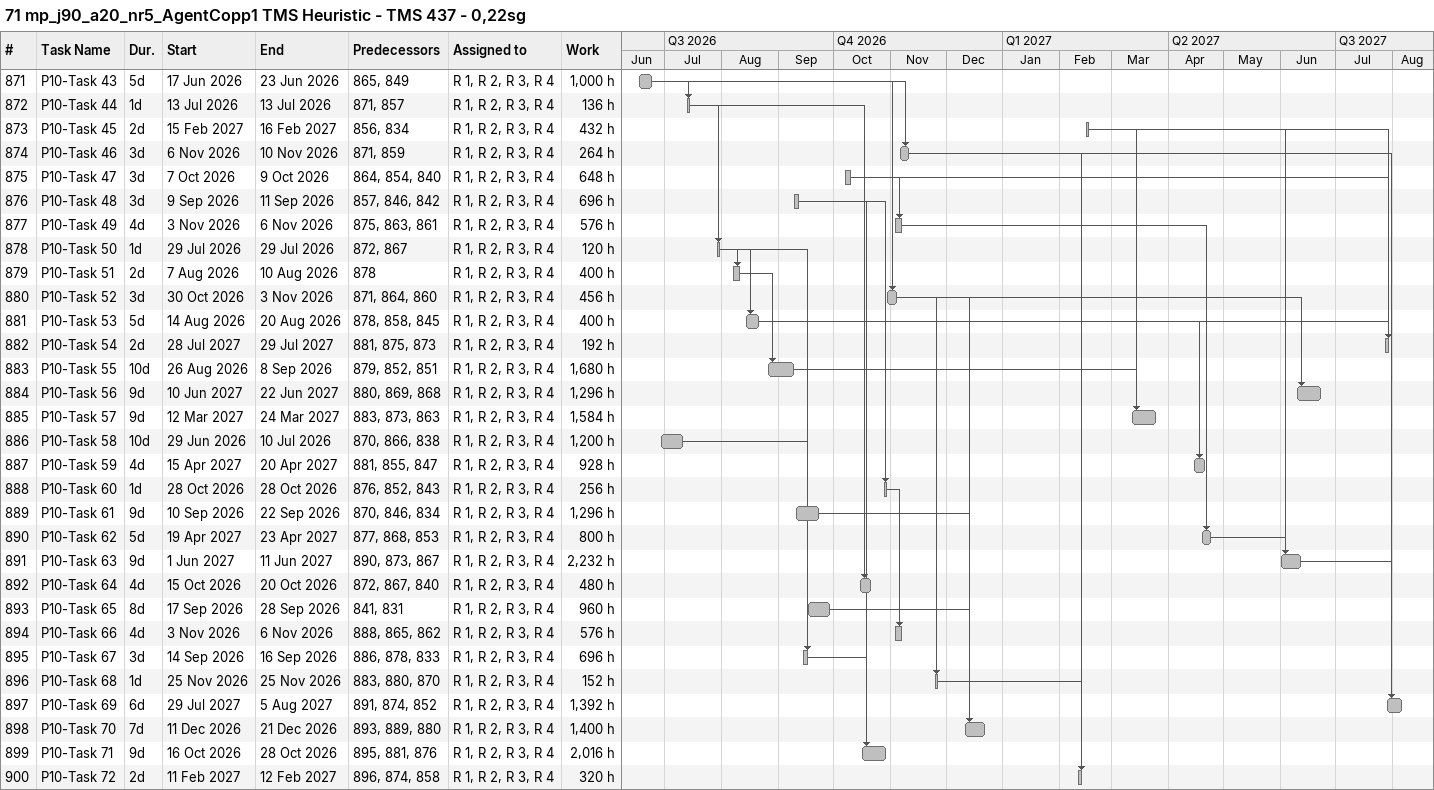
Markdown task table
71 mp_j90_a20_nr5_AgentCopp1 TMS Heuristic - TMS 437 - 0,22sg

| ID | Task | Duration | Start | Finish | Predecessors | Resources | Work (h) |
|---|---|---|---|---|---|---|---|
| 871 | P10-Task 43 | 5d | 2026-06-17 | 2026-06-23 | 865, 849 | R 1, R 2, R 3, R 4 | 1000 |
| 872 | P10-Task 44 | 1d | 2026-07-13 | 2026-07-13 | 871, 857 | R 1, R 2, R 3, R 4 | 136 |
| 873 | P10-Task 45 | 2d | 2027-02-15 | 2027-02-16 | 856, 834 | R 1, R 2, R 3, R 4 | 432 |
| 874 | P10-Task 46 | 3d | 2026-11-06 | 2026-11-10 | 871, 859 | R 1, R 2, R 3, R 4 | 264 |
| 875 | P10-Task 47 | 3d | 2026-10-07 | 2026-10-09 | 864, 854, 840 | R 1, R 2, R 3, R 4 | 648 |
| 876 | P10-Task 48 | 3d | 2026-09-09 | 2026-09-11 | 857, 846, 842 | R 1, R 2, R 3, R 4 | 696 |
| 877 | P10-Task 49 | 4d | 2026-11-03 | 2026-11-06 | 875, 863, 861 | R 1, R 2, R 3, R 4 | 576 |
| 878 | P10-Task 50 | 1d | 2026-07-29 | 2026-07-29 | 872, 867 | R 1, R 2, R 3, R 4 | 120 |
| 879 | P10-Task 51 | 2d | 2026-08-07 | 2026-08-10 | 878 | R 1, R 2, R 3, R 4 | 400 |
| 880 | P10-Task 52 | 3d | 2026-10-30 | 2026-11-03 | 871, 864, 860 | R 1, R 2, R 3, R 4 | 456 |
| 881 | P10-Task 53 | 5d | 2026-08-14 | 2026-08-20 | 878, 858, 845 | R 1, R 2, R 3, R 4 | 400 |
| 882 | P10-Task 54 | 2d | 2027-07-28 | 2027-07-29 | 881, 875, 873 | R 1, R 2, R 3, R 4 | 192 |
| 883 | P10-Task 55 | 10d | 2026-08-26 | 2026-09-08 | 879, 852, 851 | R 1, R 2, R 3, R 4 | 1680 |
| 884 | P10-Task 56 | 9d | 2027-06-10 | 2027-06-22 | 880, 869, 868 | R 1, R 2, R 3, R 4 | 1296 |
| 885 | P10-Task 57 | 9d | 2027-03-12 | 2027-03-24 | 883, 873, 863 | R 1, R 2, R 3, R 4 | 1584 |
| 886 | P10-Task 58 | 10d | 2026-06-29 | 2026-07-10 | 870, 866, 838 | R 1, R 2, R 3, R 4 | 1200 |
| 887 | P10-Task 59 | 4d | 2027-04-15 | 2027-04-20 | 881, 855, 847 | R 1, R 2, R 3, R 4 | 928 |
| 888 | P10-Task 60 | 1d | 2026-10-28 | 2026-10-28 | 876, 852, 843 | R 1, R 2, R 3, R 4 | 256 |
| 889 | P10-Task 61 | 9d | 2026-09-10 | 2026-09-22 | 870, 846, 834 | R 1, R 2, R 3, R 4 | 1296 |
| 890 | P10-Task 62 | 5d | 2027-04-19 | 2027-04-23 | 877, 868, 853 | R 1, R 2, R 3, R 4 | 800 |
| 891 | P10-Task 63 | 9d | 2027-06-01 | 2027-06-11 | 890, 873, 867 | R 1, R 2, R 3, R 4 | 2232 |
| 892 | P10-Task 64 | 4d | 2026-10-15 | 2026-10-20 | 872, 867, 840 | R 1, R 2, R 3, R 4 | 480 |
| 893 | P10-Task 65 | 8d | 2026-09-17 | 2026-09-28 | 841, 831 | R 1, R 2, R 3, R 4 | 960 |
| 894 | P10-Task 66 | 4d | 2026-11-03 | 2026-11-06 | 888, 865, 862 | R 1, R 2, R 3, R 4 | 576 |
| 895 | P10-Task 67 | 3d | 2026-09-14 | 2026-09-16 | 886, 878, 833 | R 1, R 2, R 3, R 4 | 696 |
| 896 | P10-Task 68 | 1d | 2026-11-25 | 2026-11-25 | 883, 880, 870 | R 1, R 2, R 3, R 4 | 152 |
| 897 | P10-Task 69 | 6d | 2027-07-29 | 2027-08-05 | 891, 874, 852 | R 1, R 2, R 3, R 4 | 1392 |
| 898 | P10-Task 70 | 7d | 2026-12-11 | 2026-12-21 | 893, 889, 880 | R 1, R 2, R 3, R 4 | 1400 |
| 899 | P10-Task 71 | 9d | 2026-10-16 | 2026-10-28 | 895, 881, 876 | R 1, R 2, R 3, R 4 | 2016 |
| 900 | P10-Task 72 | 2d | 2027-02-11 | 2027-02-12 | 896, 874, 858 | R 1, R 2, R 3, R 4 | 320 |
